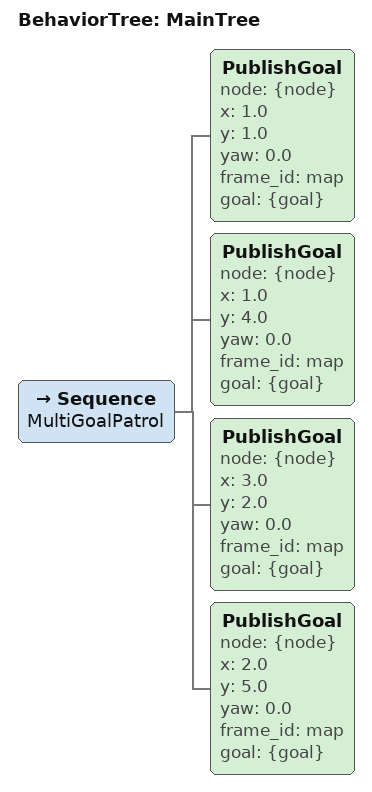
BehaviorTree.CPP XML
<?xml version="1.0"?>
<root BTCPP_format="4" main_tree_to_execute="MainTree">
  <BehaviorTree ID="MainTree">
    <Sequence name="MultiGoalPatrol">
      <!-- First goal -->
       <PublishGoal node="{node}" x="1.0" y="1.0" yaw="0.0" frame_id="map" goal="{goal}"/>
      <!-- Second goal -->
       <PublishGoal node="{node}" x="1.0" y="4.0" yaw="0.0" frame_id="map" goal="{goal}"/>

      <!-- Third goal -->
       <PublishGoal node="{node}" x="3.0" y="2.0" yaw="0.0" frame_id="map" goal="{goal}"/>

      <!-- Return to start -->
       <PublishGoal node="{node}" x="2.0" y="5.0" yaw="0.0" frame_id="map" goal="{goal}"/>

    </Sequence>
  </BehaviorTree>
</root>
